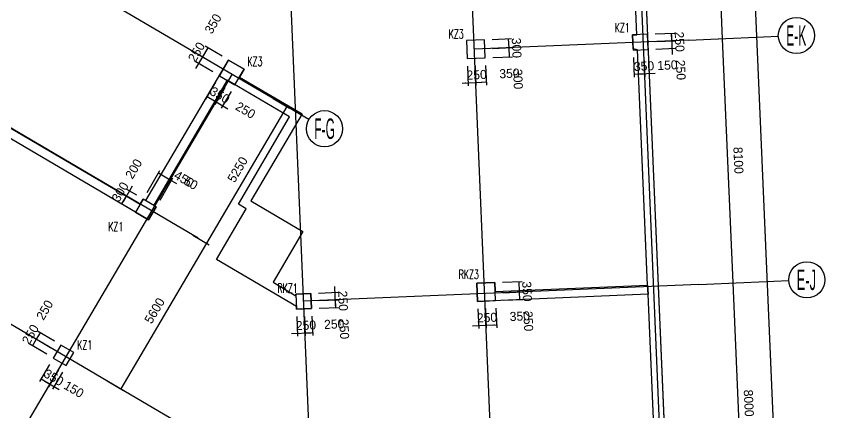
# Model space of a CAD drawing. Extents: x 387171 to 699106, y 11966 to 245688.
# Drawn here: x 639201 to 666709, y 140486 to 153597 of the extents above; entities that cross this region are included whole.
import ezdxf

# ---------------------------------------------------------------- set-up
doc = ezdxf.new("R2010")
doc.units = 0
doc.header["$LTSCALE"] = 100
doc.header["$MEASUREMENT"] = 0
for name, color, linetype in [('AXIS', 3, 'Continuous'), ('COLU', 7, 'Continuous'), ('DIM', 3, 'Continuous'), ('DOTE', 253, 'Continuous'), ('L-AXIS', 3, 'Continuous'), ('NUM', 7, 'Continuous')]:
    doc.layers.add(name, color=color, linetype=linetype)
doc.styles.add('hztxt', font='hztxt')
doc.styles.get("Standard").update_dxf_attribs({"font": 'standard'})
doc.dimstyles.get("Standard").update_dxf_attribs({"dimtxt": 300, "dimasz": 100, "dimexe": 100, "dimexo": 250, "dimgap": 100, "dimtad": 0, "dimtoh": 1, "dimdec": 0, "dimdsep": 46, "dimcen": 0.09, "dimclrt": 7, "dimadec": 0, "dimazin": 0, "dimtfac": 1, "dimtdec": 4, "dimtofl": 0, "dimtmove": 0, "dimatfit": 3, "dimfxl": 1, "dimtolj": 1, "dimtzin": 0, "dimarcsym": 0})

# ---------------------------------------------------------------- blocks, each defined once
blk = doc.blocks.new('*D4127')
at = {"layer": 'L-AXIS', "color": 0, "linetype": 'ByBlock', "lineweight": -2}
for p, q in [((660161, 188896), (662275, 188986)), ((666609, 85077), (662175, 188982)), ((664596, 84991), (666709, 85081))]:
    blk.add_line(p, q, dxfattribs=at)
for points in [[(662175, 188982), (662196, 188883), (662162, 188881)], [(666609, 85077), (666589, 85176), (666622, 85177)]]:
    blk.add_solid(points, dxfattribs=at)
at = {"layer": 'L-AXIS', "color": 7, "linetype": 'Continuous', "lineweight": -2, "insert": (664010, 137770), "char_height": 300, "width": 1121.67, "attachment_point": 5, "rotation": 272.444, "style": 'hztxt'}
blk.add_mtext('104000', dxfattribs=at)
blk = doc.blocks.new('*D278')
at = {"layer": 'L-AXIS', "color": 0, "linetype": 'ByBlock', "lineweight": -2}
for p, q in [((662046, 144736), (663024, 144778)), ((663265, 136781), (662924, 144774)), ((662387, 136743), (663365, 136785))]:
    blk.add_line(p, q, dxfattribs=at)
for points in [[(662924, 144774), (662945, 144674), (662911, 144673)], [(663265, 136781), (663244, 136880), (663277, 136882)]]:
    blk.add_solid(points, dxfattribs=at)
at = {"layer": 'L-AXIS', "color": 7, "linetype": 'Continuous', "lineweight": -2, "insert": (663444, 140792), "char_height": 300, "width": 780, "attachment_point": 5, "rotation": 272.444, "style": 'hztxt'}
blk.add_mtext('8000', dxfattribs=at)
blk = doc.blocks.new('_AXISO')
blk.add_circle((0, 0), 0.5)
blk = doc.blocks.new('*D2227')
at = {"layer": 'L-AXIS', "color": 0, "linetype": 'ByBlock', "lineweight": -2}
for p, q in [((647700, 150880), (648237, 150565)), ((648150, 150616), (645489, 146090)), ((645039, 146355), (645576, 146039))]:
    blk.add_line(p, q, dxfattribs=at)
for points in [[(648150, 150616), (648114, 150521), (648085, 150538)], [(645489, 146090), (645526, 146185), (645554, 146168)]]:
    blk.add_solid(points, dxfattribs=at)
at = {"layer": 'L-AXIS', "color": 7, "linetype": 'Continuous', "lineweight": -2, "insert": (646518, 148530), "char_height": 300, "width": 780, "attachment_point": 5, "rotation": 59.5454, "style": 'hztxt'}
blk.add_mtext('5250', dxfattribs=at)
blk = doc.blocks.new('*D470')
at = {"layer": 'L-AXIS', "color": 0, "linetype": 'ByBlock', "lineweight": -2}
for p, q in [((645039, 146355), (645576, 146039)), ((645489, 146090), (642651, 141263)), ((642201, 141527), (642737, 141212))]:
    blk.add_line(p, q, dxfattribs=at)
for points in [[(645489, 146090), (645453, 145995), (645424, 146012)], [(642651, 141263), (642687, 141357), (642716, 141340)]]:
    blk.add_solid(points, dxfattribs=at)
at = {"layer": 'L-AXIS', "color": 7, "linetype": 'Continuous', "lineweight": -2, "insert": (643769, 143854), "char_height": 300, "width": 775, "attachment_point": 5, "rotation": 59.5454, "style": 'hztxt'}
blk.add_mtext('5600', dxfattribs=at)
blk = doc.blocks.new('*D4064')
at = {"layer": 'L-AXIS', "color": 0, "linetype": 'ByBlock', "lineweight": -2}
for p, q in [((661355, 160921), (662333, 160963)), ((662578, 152866), (662233, 160959)), ((661700, 152829), (662678, 152871))]:
    blk.add_line(p, q, dxfattribs=at)
for points in [[(662233, 160959), (662254, 160860), (662221, 160858)], [(662578, 152866), (662558, 152966), (662591, 152967)]]:
    blk.add_solid(points, dxfattribs=at)
at = {"layer": 'L-AXIS', "color": 7, "linetype": 'Continuous', "lineweight": -2, "insert": (662755, 156928), "char_height": 300, "width": 775, "attachment_point": 5, "rotation": 272.444, "style": 'hztxt'}
blk.add_mtext('8100', dxfattribs=at)
blk = doc.blocks.new('*D192')
at = {"layer": 'L-AXIS', "color": 0, "linetype": 'ByBlock', "lineweight": -2}
for p, q in [((661700, 152829), (662678, 152871)), ((662924, 144774), (662578, 152866)), ((662046, 144736), (663024, 144778))]:
    blk.add_line(p, q, dxfattribs=at)
for points in [[(662578, 152866), (662599, 152767), (662566, 152766)], [(662924, 144774), (662903, 144873), (662936, 144874)]]:
    blk.add_solid(points, dxfattribs=at)
at = {"layer": 'L-AXIS', "color": 7, "linetype": 'Continuous', "lineweight": -2, "insert": (663101, 148835), "char_height": 300, "width": 775, "attachment_point": 5, "rotation": 272.444, "style": 'hztxt'}
blk.add_mtext('8100', dxfattribs=at)
blk = doc.blocks.new('*D3418')
at = {"layer": 'DIM', "color": 0, "linetype": 'ByBlock', "lineweight": -2}
for p, q in [((645529, 152563), (645352, 152261)), ((646003, 152284), (645443, 152614)), ((645826, 151982), (645266, 152312))]:
    blk.add_line(p, q, dxfattribs=at)
for points in [[(645529, 152563), (645493, 152468), (645464, 152485)], [(645352, 152261), (645388, 152356), (645417, 152339)]]:
    blk.add_solid(points, dxfattribs=at)
at = {"layer": 'DIM', "color": 7, "linetype": 'Continuous', "lineweight": -2, "insert": (645707, 153359), "char_height": 300, "width": 566.67, "attachment_point": 5, "rotation": 59.5454, "style": 'hztxt'}
blk.add_mtext('350', dxfattribs=at)
blk = doc.blocks.new('*D3662')
at = {"layer": 'DIM', "color": 0, "linetype": 'ByBlock', "lineweight": -2}
for p, q in [((645453, 152434), (645124, 151873)), ((645826, 151982), (645266, 152312)), ((645699, 151767), (645139, 152096))]:
    blk.add_line(p, q, dxfattribs=at)
for points in [[(645352, 152261), (645388, 152356), (645417, 152339)], [(645225, 152046), (645189, 151951), (645160, 151968)]]:
    blk.add_solid(points, dxfattribs=at)
at = {"layer": 'DIM', "color": 7, "linetype": 'Continuous', "lineweight": -2, "insert": (645157, 152423), "char_height": 300, "width": 566.67, "attachment_point": 5, "rotation": 59.5454, "style": 'hztxt'}
blk.add_mtext('250', dxfattribs=at)
blk = doc.blocks.new('*D1720')
at = {"layer": 'DIM', "color": 0, "linetype": 'ByBlock', "lineweight": -2}
for p, q in [((645788, 151425), (645458, 150864)), ((646090, 151247), (645760, 150687)), ((645509, 150951), (645811, 150773))]:
    blk.add_line(p, q, dxfattribs=at)
for points in [[(645509, 150951), (645604, 150914), (645587, 150885)], [(645811, 150773), (645716, 150809), (645733, 150838)]]:
    blk.add_solid(points, dxfattribs=at)
at = {"layer": 'DIM', "color": 7, "linetype": 'Continuous', "lineweight": -2, "insert": (645929, 150994), "char_height": 300, "width": 566.67, "attachment_point": 5, "rotation": 329.5454, "style": 'hztxt'}
blk.add_mtext('350', dxfattribs=at)
blk = doc.blocks.new('*D2254')
at = {"layer": 'DIM', "color": 0, "linetype": 'ByBlock', "lineweight": -2}
for p, q in [((646090, 151247), (645760, 150687)), ((646305, 151121), (645976, 150560)), ((645638, 150874), (646199, 150545))]:
    blk.add_line(p, q, dxfattribs=at)
for points in [[(645811, 150773), (645716, 150809), (645733, 150838)], [(646026, 150646), (646121, 150610), (646104, 150581)]]:
    blk.add_solid(points, dxfattribs=at)
at = {"layer": 'DIM', "color": 7, "linetype": 'Continuous', "lineweight": -2, "insert": (646779, 150494), "char_height": 300, "width": 566.67, "attachment_point": 5, "rotation": 329.5454, "style": 'hztxt'}
blk.add_mtext('250', dxfattribs=at)
blk = doc.blocks.new('*D106')
at = {"layer": 'DIM', "color": 0, "linetype": 'ByBlock', "lineweight": -2}
for p, q in [((643521, 147770), (643945, 148504)), ((643895, 148418), (644284, 148193)), ((643908, 147541), (644334, 148279))]:
    blk.add_line(p, q, dxfattribs=at)
for points in [[(643895, 148418), (643990, 148382), (643973, 148353)], [(644284, 148193), (644189, 148228), (644206, 148257)]]:
    blk.add_solid(points, dxfattribs=at)
at = {"layer": 'DIM', "color": 7, "linetype": 'Continuous', "lineweight": -2, "insert": (644746, 148215), "char_height": 300, "width": 576.67, "attachment_point": 5, "rotation": 330, "style": 'hztxt'}
blk.add_mtext('450', dxfattribs=at)
blk = doc.blocks.new('*D354')
at = {"layer": 'DIM', "color": 0, "linetype": 'ByBlock', "lineweight": -2}
for p, q in [((643908, 147541), (644333, 148277)), ((644110, 148291), (644500, 148066)), ((643952, 147516), (644377, 148252))]:
    blk.add_line(p, q, dxfattribs=at)
for points in [[(644283, 148191), (644188, 148226), (644205, 148255)], [(644327, 148166), (644422, 148130), (644405, 148101)]]:
    blk.add_solid(points, dxfattribs=at)
at = {"layer": 'DIM', "color": 7, "linetype": 'Continuous', "lineweight": -2, "insert": (644971, 148080), "char_height": 300, "width": 353.33, "attachment_point": 5, "rotation": 330, "style": 'hztxt'}
blk.add_mtext('50', dxfattribs=at)
blk = doc.blocks.new('*D910')
at = {"layer": 'DIM', "color": 0, "linetype": 'ByBlock', "lineweight": -2}
for p, q in [((648479, 143657), (648507, 143007)), ((648729, 143667), (648757, 143018)), ((648303, 143099), (648952, 143126))]:
    blk.add_line(p, q, dxfattribs=at)
for points in [[(648503, 143107), (648404, 143086), (648402, 143120)], [(648753, 143118), (648852, 143139), (648853, 143106)]]:
    blk.add_solid(points, dxfattribs=at)
at = {"layer": 'DIM', "color": 7, "linetype": 'Continuous', "lineweight": -2, "insert": (648782, 143369), "char_height": 300, "width": 566.67, "attachment_point": 5, "rotation": 2.444, "style": 'hztxt'}
blk.add_mtext('250', dxfattribs=at)
blk = doc.blocks.new('*D848')
at = {"layer": 'DIM', "color": 0, "linetype": 'ByBlock', "lineweight": -2}
for p, q in [((648729, 143667), (648757, 143018)), ((648979, 143678), (649007, 143029)), ((648753, 143118), (649002, 143129))]:
    blk.add_line(p, q, dxfattribs=at)
for points in [[(648753, 143118), (648852, 143139), (648853, 143106)], [(649002, 143129), (648903, 143108), (648902, 143141)]]:
    blk.add_solid(points, dxfattribs=at)
at = {"layer": 'DIM', "color": 7, "linetype": 'Continuous', "lineweight": -2, "insert": (649717, 143409), "char_height": 300, "width": 566.67, "attachment_point": 5, "rotation": 2.444, "style": 'hztxt'}
blk.add_mtext('250', dxfattribs=at)
blk = doc.blocks.new('*D1112')
at = {"layer": 'DIM', "color": 0, "linetype": 'ByBlock', "lineweight": -2}
for p, q in [((649207, 144188), (649857, 144216)), ((649768, 143962), (649757, 144212)), ((649218, 143938), (649867, 143966))]:
    blk.add_line(p, q, dxfattribs=at)
for points in [[(649757, 144212), (649778, 144113), (649745, 144111)], [(649768, 143962), (649747, 144061), (649780, 144063)]]:
    blk.add_solid(points, dxfattribs=at)
at = {"layer": 'DIM', "color": 7, "linetype": 'Continuous', "lineweight": -2, "insert": (650048, 143247), "char_height": 300, "width": 566.67, "attachment_point": 5, "rotation": 272.444, "style": 'hztxt'}
blk.add_mtext('250', dxfattribs=at)
blk = doc.blocks.new('*D3514')
at = {"layer": 'DIM', "color": 0, "linetype": 'ByBlock', "lineweight": -2}
for p, q in [((649197, 144438), (649846, 144466)), ((649765, 144012), (649738, 144661)), ((649207, 144188), (649857, 144216))]:
    blk.add_line(p, q, dxfattribs=at)
for points in [[(649746, 144461), (649725, 144561), (649759, 144562)], [(649757, 144212), (649778, 144113), (649745, 144111)]]:
    blk.add_solid(points, dxfattribs=at)
at = {"layer": 'DIM', "color": 7, "linetype": 'Continuous', "lineweight": -2, "insert": (650008, 144182), "char_height": 300, "width": 566.67, "attachment_point": 5, "rotation": 272.444, "style": 'hztxt'}
blk.add_mtext('250', dxfattribs=at)
blk = doc.blocks.new('*D1522')
at = {"layer": 'DIM', "color": 0, "linetype": 'ByBlock', "lineweight": -2}
for p, q in [((639979, 143124), (639852, 142908)), ((640453, 142845), (639893, 143174)), ((640326, 142629), (639766, 142959))]:
    blk.add_line(p, q, dxfattribs=at)
for points in [[(639979, 143124), (639943, 143029), (639914, 143046)], [(639852, 142908), (639889, 143003), (639917, 142986)]]:
    blk.add_solid(points, dxfattribs=at)
at = {"layer": 'DIM', "color": 7, "linetype": 'Continuous', "lineweight": -2, "insert": (640132, 143877), "char_height": 300, "width": 566.67, "attachment_point": 5, "rotation": 59.5454, "style": 'hztxt'}
blk.add_mtext('250', dxfattribs=at)
blk = doc.blocks.new('*D1797')
at = {"layer": 'DIM', "color": 0, "linetype": 'ByBlock', "lineweight": -2}
for p, q in [((639852, 142908), (639726, 142693)), ((640326, 142629), (639766, 142959)), ((640200, 142414), (639639, 142743))]:
    blk.add_line(p, q, dxfattribs=at)
for points in [[(639726, 142693), (639762, 142787), (639791, 142770)], [(639852, 142908), (639816, 142813), (639787, 142830)]]:
    blk.add_solid(points, dxfattribs=at)
at = {"layer": 'DIM', "color": 7, "linetype": 'Continuous', "lineweight": -2, "insert": (639657, 143070), "char_height": 300, "width": 566.67, "attachment_point": 5, "rotation": 59.5454, "style": 'hztxt'}
blk.add_mtext('250', dxfattribs=at)
blk = doc.blocks.new('*D2020')
at = {"layer": 'DIM', "color": 0, "linetype": 'ByBlock', "lineweight": -2}
for p, q in [((640289, 142072), (639959, 141511)), ((640590, 141894), (640261, 141334)), ((640010, 141597), (640311, 141420))]:
    blk.add_line(p, q, dxfattribs=at)
for points in [[(640010, 141597), (640104, 141561), (640088, 141532)], [(640311, 141420), (640217, 141456), (640234, 141485)]]:
    blk.add_solid(points, dxfattribs=at)
at = {"layer": 'DIM', "color": 7, "linetype": 'Continuous', "lineweight": -2, "insert": (640430, 141641), "char_height": 300, "width": 566.67, "attachment_point": 5, "rotation": 329.5454, "style": 'hztxt'}
blk.add_mtext('350', dxfattribs=at)
blk = doc.blocks.new('*D288')
at = {"layer": 'DIM', "color": 0, "linetype": 'ByBlock', "lineweight": -2}
for p, q in [((640590, 141894), (640261, 141334)), ((640720, 141818), (640390, 141258)), ((640139, 141521), (640613, 141243))]:
    blk.add_line(p, q, dxfattribs=at)
for points in [[(640311, 141420), (640217, 141456), (640234, 141485)], [(640441, 141344), (640535, 141308), (640519, 141279)]]:
    blk.add_solid(points, dxfattribs=at)
at = {"layer": 'DIM', "color": 7, "linetype": 'Continuous', "lineweight": -2, "insert": (641098, 141248), "char_height": 300, "width": 476.67, "attachment_point": 5, "rotation": 329.5454, "style": 'hztxt'}
blk.add_mtext('150', dxfattribs=at)
blk = doc.blocks.new('*D2269')
at = {"layer": 'DIM', "color": 0, "linetype": 'ByBlock', "lineweight": -2}
for p, q in [((659624, 152240), (659651, 151590)), ((659973, 152255), (660001, 151605)), ((659647, 151690), (659997, 151705))]:
    blk.add_line(p, q, dxfattribs=at)
for points in [[(659647, 151690), (659746, 151711), (659748, 151678)], [(659997, 151705), (659897, 151684), (659896, 151718)]]:
    blk.add_solid(points, dxfattribs=at)
at = {"layer": 'DIM', "color": 7, "linetype": 'Continuous', "lineweight": -2, "insert": (659976, 151955), "char_height": 300, "width": 566.67, "attachment_point": 5, "rotation": 2.444, "style": 'hztxt'}
blk.add_mtext('350', dxfattribs=at)
blk = doc.blocks.new('*D2464')
at = {"layer": 'DIM', "color": 0, "linetype": 'ByBlock', "lineweight": -2}
for p, q in [((659973, 152255), (660001, 151605)), ((660123, 152261), (660151, 151612)), ((659797, 151697), (660346, 151720))]:
    blk.add_line(p, q, dxfattribs=at)
for points in [[(659997, 151705), (659897, 151684), (659896, 151718)], [(660147, 151712), (660246, 151732), (660247, 151699)]]:
    blk.add_solid(points, dxfattribs=at)
at = {"layer": 'DIM', "color": 7, "linetype": 'Continuous', "lineweight": -2, "insert": (660751, 151988), "char_height": 300, "width": 476.67, "attachment_point": 5, "rotation": 2.444, "style": 'hztxt'}
blk.add_mtext('150', dxfattribs=at)
blk = doc.blocks.new('*D2978')
at = {"layer": 'DIM', "color": 0, "linetype": 'ByBlock', "lineweight": -2}
for p, q in [((660920, 152345), (660892, 152995)), ((660352, 152771), (661001, 152799)), ((660362, 152522), (661012, 152549))]:
    blk.add_line(p, q, dxfattribs=at)
for points in [[(660901, 152795), (660880, 152894), (660913, 152895)], [(660912, 152545), (660933, 152446), (660899, 152444)]]:
    blk.add_solid(points, dxfattribs=at)
at = {"layer": 'DIM', "color": 7, "linetype": 'Continuous', "lineweight": -2, "insert": (661192, 151830), "char_height": 300, "width": 566.67, "attachment_point": 5, "rotation": 272.444, "style": 'hztxt'}
blk.add_mtext('250', dxfattribs=at)
blk = doc.blocks.new('*D955')
at = {"layer": 'DIM', "color": 0, "linetype": 'ByBlock', "lineweight": -2}
for p, q in [((660341, 153021), (660990, 153049)), ((660901, 152795), (660890, 153045)), ((660352, 152771), (661001, 152799))]:
    blk.add_line(p, q, dxfattribs=at)
for points in [[(660890, 153045), (660911, 152945), (660878, 152944)], [(660901, 152795), (660880, 152894), (660913, 152895)]]:
    blk.add_solid(points, dxfattribs=at)
at = {"layer": 'DIM', "color": 7, "linetype": 'Continuous', "lineweight": -2, "insert": (661153, 152765), "char_height": 300, "width": 566.67, "attachment_point": 5, "rotation": 272.444, "style": 'hztxt'}
blk.add_mtext('250', dxfattribs=at)
blk = doc.blocks.new('*D1234')
at = {"layer": 'DIM', "color": 0, "linetype": 'ByBlock', "lineweight": -2}
for p, q in [((654131, 151955), (654158, 151306)), ((654380, 151966), (654408, 151317)), ((653954, 151397), (654604, 151425))]:
    blk.add_line(p, q, dxfattribs=at)
for points in [[(654154, 151406), (654055, 151385), (654053, 151418)], [(654404, 151416), (654503, 151437), (654505, 151404)]]:
    blk.add_solid(points, dxfattribs=at)
at = {"layer": 'DIM', "color": 7, "linetype": 'Continuous', "lineweight": -2, "insert": (654433, 151668), "char_height": 300, "width": 566.67, "attachment_point": 5, "rotation": 2.444, "style": 'hztxt'}
blk.add_mtext('250', dxfattribs=at)
blk = doc.blocks.new('*D1168')
at = {"layer": 'DIM', "color": 0, "linetype": 'ByBlock', "lineweight": -2}
for p, q in [((654380, 151966), (654408, 151317)), ((654730, 151981), (654758, 151331)), ((654404, 151416), (654754, 151431))]:
    blk.add_line(p, q, dxfattribs=at)
for points in [[(654404, 151416), (654503, 151437), (654505, 151404)], [(654754, 151431), (654654, 151410), (654653, 151444)]]:
    blk.add_solid(points, dxfattribs=at)
at = {"layer": 'DIM', "color": 7, "linetype": 'Continuous', "lineweight": -2, "insert": (655519, 151714), "char_height": 300, "width": 566.67, "attachment_point": 5, "rotation": 2.444, "style": 'hztxt'}
blk.add_mtext('350', dxfattribs=at)
blk = doc.blocks.new('*D1419')
at = {"layer": 'DIM', "color": 0, "linetype": 'ByBlock', "lineweight": -2}
for p, q in [((654956, 152541), (655606, 152569)), ((655519, 152265), (655506, 152564)), ((654969, 152241), (655619, 152269))]:
    blk.add_line(p, q, dxfattribs=at)
for points in [[(655506, 152564), (655527, 152465), (655494, 152464)], [(655519, 152265), (655498, 152364), (655531, 152365)]]:
    blk.add_solid(points, dxfattribs=at)
at = {"layer": 'DIM', "color": 7, "linetype": 'Continuous', "lineweight": -2, "insert": (655801, 151525), "char_height": 300, "width": 566.67, "attachment_point": 5, "rotation": 272.444, "style": 'hztxt'}
blk.add_mtext('300', dxfattribs=at)
blk = doc.blocks.new('*D1647')
at = {"layer": 'DIM', "color": 0, "linetype": 'ByBlock', "lineweight": -2}
for p, q in [((654944, 152841), (655593, 152868)), ((655506, 152564), (655493, 152864)), ((654956, 152541), (655606, 152569))]:
    blk.add_line(p, q, dxfattribs=at)
for points in [[(655493, 152864), (655514, 152765), (655481, 152764)], [(655506, 152564), (655485, 152664), (655518, 152665)]]:
    blk.add_solid(points, dxfattribs=at)
at = {"layer": 'DIM', "color": 7, "linetype": 'Continuous', "lineweight": -2, "insert": (655756, 152560), "char_height": 300, "width": 566.67, "attachment_point": 5, "rotation": 272.444, "style": 'hztxt'}
blk.add_mtext('300', dxfattribs=at)
blk = doc.blocks.new('*D4301')
at = {"layer": 'DIM', "color": 0, "linetype": 'ByBlock', "lineweight": -2}
for p, q in [((654474, 143913), (654502, 143263)), ((654724, 143923), (654751, 143274)), ((654298, 143355), (654947, 143382))]:
    blk.add_line(p, q, dxfattribs=at)
for points in [[(654497, 143363), (654398, 143342), (654397, 143375)], [(654747, 143374), (654846, 143395), (654848, 143361)]]:
    blk.add_solid(points, dxfattribs=at)
at = {"layer": 'DIM', "color": 7, "linetype": 'Continuous', "lineweight": -2, "insert": (654777, 143625), "char_height": 300, "width": 566.67, "attachment_point": 5, "rotation": 2.444, "style": 'hztxt'}
blk.add_mtext('250', dxfattribs=at)
blk = doc.blocks.new('*D131')
at = {"layer": 'DIM', "color": 0, "linetype": 'ByBlock', "lineweight": -2}
for p, q in [((654724, 143923), (654751, 143274)), ((655073, 143938), (655101, 143289)), ((654747, 143374), (655097, 143389))]:
    blk.add_line(p, q, dxfattribs=at)
for points in [[(654747, 143374), (654846, 143395), (654848, 143361)], [(655097, 143389), (654998, 143368), (654996, 143401)]]:
    blk.add_solid(points, dxfattribs=at)
at = {"layer": 'DIM', "color": 7, "linetype": 'Continuous', "lineweight": -2, "insert": (655862, 143672), "char_height": 300, "width": 566.67, "attachment_point": 5, "rotation": 2.444, "style": 'hztxt'}
blk.add_mtext('350', dxfattribs=at)
blk = doc.blocks.new('*D394')
at = {"layer": 'DIM', "color": 0, "linetype": 'ByBlock', "lineweight": -2}
for p, q in [((655302, 144448), (655951, 144476)), ((655862, 144222), (655851, 144472)), ((655313, 144199), (655962, 144226))]:
    blk.add_line(p, q, dxfattribs=at)
for points in [[(655851, 144472), (655872, 144373), (655839, 144371)], [(655862, 144222), (655841, 144321), (655874, 144323)]]:
    blk.add_solid(points, dxfattribs=at)
at = {"layer": 'DIM', "color": 7, "linetype": 'Continuous', "lineweight": -2, "insert": (656143, 143507), "char_height": 300, "width": 566.67, "attachment_point": 5, "rotation": 272.444, "style": 'hztxt'}
blk.add_mtext('250', dxfattribs=at)
blk = doc.blocks.new('*D329')
at = {"layer": 'DIM', "color": 0, "linetype": 'ByBlock', "lineweight": -2}
for p, q in [((655287, 144798), (655936, 144826)), ((655851, 144472), (655836, 144822)), ((655302, 144448), (655951, 144476))]:
    blk.add_line(p, q, dxfattribs=at)
for points in [[(655836, 144822), (655857, 144722), (655824, 144721)], [(655851, 144472), (655830, 144571), (655864, 144572)]]:
    blk.add_solid(points, dxfattribs=at)
at = {"layer": 'DIM', "color": 7, "linetype": 'Continuous', "lineweight": -2, "insert": (656101, 144492), "char_height": 300, "width": 566.67, "attachment_point": 5, "rotation": 272.444, "style": 'hztxt'}
blk.add_mtext('350', dxfattribs=at)
blk = doc.blocks.new('*D3128')
at = {"layer": 'DIM', "color": 0, "linetype": 'ByBlock', "lineweight": -2}
for p, q in [((642736, 147477), (643040, 147994)), ((643180, 147680), (642853, 147872)), ((643079, 147507), (642751, 147700))]:
    blk.add_line(p, q, dxfattribs=at)
for points in [[(642939, 147822), (642975, 147916), (643004, 147899)], [(642838, 147649), (642801, 147554), (642773, 147571)]]:
    blk.add_solid(points, dxfattribs=at)
at = {"layer": 'DIM', "color": 7, "linetype": 'Continuous', "lineweight": -2, "insert": (643079, 148553), "char_height": 300, "width": 566.67, "attachment_point": 5, "rotation": 59.5454, "style": 'hztxt'}
blk.add_mtext('200', dxfattribs=at)
blk = doc.blocks.new('*D1180')
at = {"layer": 'DIM', "color": 0, "linetype": 'ByBlock', "lineweight": -2}
for p, q in [((642686, 147390), (642838, 147649)), ((643079, 147507), (642751, 147700)), ((642927, 147249), (642599, 147441))]:
    blk.add_line(p, q, dxfattribs=at)
for points in [[(642686, 147390), (642722, 147485), (642751, 147468)], [(642838, 147649), (642801, 147554), (642773, 147571)]]:
    blk.add_solid(points, dxfattribs=at)
at = {"layer": 'DIM', "color": 7, "linetype": 'Continuous', "lineweight": -2, "insert": (642630, 147789), "char_height": 300, "width": 566.67, "attachment_point": 5, "rotation": 59.5454, "style": 'hztxt'}
blk.add_mtext('300', dxfattribs=at)

msp = doc.modelspace()

# ---------------------------------------------------------------- linework, layer by layer
at = {"color": 6, "lineweight": 30}
msp.add_lwpolyline([(476181.3, 232428.8), (494258.1, 233154.4), (494258.1, 231537.9), (540808.1, 231537.9), (540808.1, 232387.9), (590208.1, 232387.9), (590208.1, 232187.9), (593108.1, 232187.9), (593108.1, 230737.9), (608058.1, 230737.9), (608058.1, 231687.9), (648158.1, 231687.9), (648158.1, 230737.9), (657058.1, 230737.9), (657158.1, 196187.9), (658248.2, 196187.9), (663075.9, 83077.9), (659946, 47787.8), (654318.1, 48286.9), (653832.2, 42808.4), (496133.5, 56794.9), (482757.4, 68610.1), (476181.3, 232428.8)], dxfattribs=at)
at = {"color": 3, "lineweight": 30}
for points in [[(658350.6, 193787.9), (661285.3, 125041.9), (660935.2, 125026.9), (660794.7, 128317.9), (660644.8, 128311.5), (660623.5, 128811.1), (660773.4, 128817.5), (660449.3, 136410.6), (660299.4, 136404.2), (660278.1, 136903.7), (660428, 136910.1), (660108.1, 144403.3), (660095.3, 144703)], [(660095.3, 144703), (660095.3, 144703), (659762.7, 152495.9), (659611.3, 152525.4), (659591.5, 152989.1), (659741.4, 152995.5), (659417.3, 160588.6)], [(636915.1, 151131.4), (643294.1, 147380.7), (643395.5, 147553.1), (643481.7, 147502.4), (646218.7, 152157.4), (646736, 151853.2), (646583.9, 151594.6), (648652.8, 150378.2), (646954.8, 147490.4), (648678.9, 146476.7), (647690.5, 144795.7), (648449.8, 144349.2), (648447.4, 144406.1), (648947, 144427.4), (648968.3, 143927.8), (648468.7, 143906.5), (648465.1, 143992.3), (645814.4, 145550.8), (646802.8, 147231.8), (646544.1, 147383.8), (648242.1, 150271.6), (646173.2, 151488.1), (643740.3, 147350.3), (643826.5, 147299.7), (643573.1, 146868.6), (633789.1, 152621.4)], [(660095.3, 144703), (660108.1, 144403.3), (654463.3, 144162.4), (654437.7, 144761.8), (655037.1, 144787.4), (655049.9, 144487.7), (660095.3, 144703), (660108.1, 144403.3)]]:
    msp.add_lwpolyline(points, dxfattribs=at)
at = {"layer": 'COLU'}
for points in [[(659612.9, 152489.5), (660112.4, 152510.8), (660091.1, 153010.4), (659591.5, 152989.1)], [(654120, 152205), (654719.5, 152230.6), (654693.9, 152830.1), (654094.4, 152804.5)], [(645914.6, 151640.1), (646431.8, 151336), (646736, 151853.2), (646218.7, 152157.4)], [(643142.1, 147122.1), (643573.1, 146868.6), (643826.5, 147299.7), (643395.5, 147553.1)], [(654463.3, 144162.4), (655062.7, 144187.9), (655037.1, 144787.4), (654437.7, 144761.8)], [(648468.7, 143906.5), (648968.3, 143927.8), (648947, 144427.4), (648447.4, 144406.1)], [(640415.2, 142287.1), (640846.3, 142033.7), (641099.7, 142464.7), (640668.7, 142718.1)]]:
    msp.add_lwpolyline(points, close=True, dxfattribs=at)
at = {"layer": 'DOTE'}
for p, q in [((662925.6, 83081.3), (658102.3, 196087.9)), ((657302.9, 83495.4), (652697.2, 191403.4)), ((651237.4, 84902.3), (646702.6, 191147.6)), ((645210.3, 146254), (583882.9, 182313.2)), ((650020.1, 136929.7), (605931.4, 162852.9)), ((647484.8, 151006.9), (634188.4, 158824.9)), ((661450.5, 152818.2), (654357, 152515.4)), ((628983.2, 122153.7), (646343.1, 151678.2)), ((661795.9, 144725.6), (648707.8, 144166.9))]:
    msp.add_line(p, q, dxfattribs=at)
at = {"layer": 'L-AXIS'}
for p, q in [((661450.5, 152818.2), (664423.2, 152945.1)), ((648878, 150187.8), (647484.8, 151006.9)), ((661795.9, 144725.6), (664768.6, 144852.4))]:
    msp.add_line(p, q, dxfattribs=at)

# ---------------------------------------------------------------- block references
at = {"layer": 'AXIS'}
ref = msp.add_blockref('_AXISO', (649395.2, 149883.6), dxfattribs=dict(at, xscale=1199.999999999997, yscale=1200, rotation=359.999645787379))
ref.add_attrib('A', 'F-G', (649055.8, 149544.2), dxfattribs={"height": 678.82, "style": 'hztxt', "width": 0.440678})
at = {"layer": 'L-AXIS'}
ref = msp.add_blockref('_AXISO', (665022.7, 152970.7), dxfattribs=dict(at, xscale=1199.999999999997, yscale=1200, rotation=359.999645787379))
ref.add_attrib('A', 'E-K', (664683.3, 152631.2), dxfattribs={"height": 678.82, "style": 'hztxt', "width": 0.440678})
ref = msp.add_blockref('_AXISO', (665368.1, 144878), dxfattribs=dict(at, xscale=1199.999999999997, yscale=1200, rotation=359.999645787379))
ref.add_attrib('A', 'E-J', (665028.7, 144538.6), dxfattribs={"height": 678.82, "style": 'hztxt', "width": 0.472727})

# ---------------------------------------------------------------- texts
at = {"layer": 'NUM', "color": 200, "width": 0.7}
for s, p in [('KZ1', (659004.3, 153077.2)), ('KZ3', (653505, 152873.5)), ('KZ3', (646842, 151959.3)), ('KZ1', (642235.2, 146484.6)), ('KZ1', (641205.7, 142570.8))]:
    msp.add_text(s, height=300, dxfattribs=at).set_placement(p)
at = {"layer": 'NUM', "color": 150, "width": 0.7}
for s, p in [('RKZ3', (653837.3, 144905.3)), ('RKZ1', (647835.9, 144450.8))]:
    msp.add_text(s, height=300, dxfattribs=at).set_placement(p)

# ---------------------------------------------------------------- dimensions: what is measured, and where the dimension line sits
at = {"layer": 'DIM', "color": 200}
for p1, p2, distance, picture, middle in [((646218.7, 152157.4), (646041.3, 151855.6), -800, '*D3418', (645424.1, 152877.5)), ((660101.8, 152760.6), (660091.1, 153010.4), -800, '*D955', (661130.8, 153273)), ((654706.7, 152530.4), (654693.9, 152830.1), -800, '*D1647', (655733.6, 153092.7)), ((660112.4, 152510.8), (660101.8, 152760.6), -800, '*D2978', (661170.8, 152337.7)), ((646041.3, 151855.6), (645914.6, 151640.1), -800, '*D3662', (644899, 151984.4)), ((654719.5, 152230.6), (654706.7, 152530.4), -800, '*D1419', (655777.8, 152057.5)), ((659612.9, 152489.5), (659962.6, 152504.5), -800, '*D2269', (659418.4, 151930.7)), ((659962.6, 152504.5), (660112.4, 152510.8), -800, '*D2464', (660337.6, 151970)), ((654120, 152205), (654369.8, 152215.7), -800, '*D1234', (653925.6, 151646.2)), ((654369.8, 152215.7), (654719.5, 152230.6), -800, '*D1168', (654960.8, 151690.4)), ((645914.6, 151640.1), (646216.3, 151462.7), -800, '*D1720', (645447.9, 151276.6)), ((646216.3, 151462.7), (646431.8, 151336), -800, '*D2254', (646341.1, 150751.4)), ((643294.1, 147380.7), (643395.5, 147553.1), 529.6, '*D3128', (642834, 148136.2)), ((643142.1, 147122.1), (643294.1, 147380.7), 529.6, '*D1180', (642359.5, 147329.2)), ((655052.1, 144437.7), (655037.1, 144787.4), -800, '*D329', (656076.9, 145050.1)), ((648957.6, 144177.6), (648947, 144427.4), -800, '*D3514', (649986.7, 144690)), ((655062.7, 144187.9), (655052.1, 144437.7), -800, '*D394', (656121.1, 144014.8)), ((640668.7, 142718.1), (640542, 142502.6), -800, '*D1522', (639874.1, 143438.3)), ((648968.3, 143927.8), (648957.6, 144177.6), -800, '*D1112', (650026.6, 143754.7)), ((654463.3, 144162.4), (654713.1, 144173), -800, '*D4301', (654268.9, 143603.6)), ((654713.1, 144173), (655062.7, 144187.9), -800, '*D131', (655304.1, 143647.7)), ((648468.7, 143906.5), (648718.5, 143917.2), -800, '*D910', (648274.3, 143347.7)), ((648718.5, 143917.2), (648968.3, 143927.8), -800, '*D848', (649209.6, 143387.6)), ((640542, 142502.6), (640415.2, 142287.1), -800, '*D1797', (639399.6, 142631.3)), ((640415.2, 142287.1), (640716.9, 142109.7), -800, '*D2020', (639948.5, 141923.5)), ((640716.9, 142109.7), (640846.3, 142033.7), -800, '*D288', (640741.5, 141457.2))]:
    dim = msp.add_aligned_dim(p1=p1, p2=p2, distance=distance, dimstyle='Standard', dxfattribs=at)
    dim.commit()
    dim.dimension.update_dxf_attribs({"geometry": picture, "text_midpoint": middle})
for base, p1, p2, picture, middle in [((644284.3, 148192.5), (643395.5, 147553.1), (643783.4, 147325), '*D106', (644214.5, 148521.5)), ((644326.6, 148165.8), (643783.4, 147325), (643826.5, 147299.7), '*D354', (644710.1, 148230.7))]:
    dim = msp.add_linear_dim(base=base, p1=p1, p2=p2, angle=330, dimstyle='Standard', dxfattribs=at)
    dim.commit()
    dim.dimension.update_dxf_attribs({"geometry": picture, "text_midpoint": middle})
at = {"layer": 'L-AXIS'}
for base, p1, p2, angle, picture, middle in [((662174.6, 188982), (664346, 84980), (659911.1, 188885.4), 92.44399, '*D4127', (664010.1, 137769.9)), ((662233, 160959), (661450.5, 152818.2), (661105.1, 160910.8), 92.44399, '*D4064', (662755.4, 156927.6)), ((662578.4, 152866.3), (661795.9, 144725.6), (661450.5, 152818.2), 92.44399, '*D192', (663100.8, 148834.9)), ((645489.4, 146089.9), (647484.8, 151006.9), (644823.8, 146481.3), 59.54537, '*D2227', (646518.2, 148530.1)), ((642651, 141262.5), (644823.8, 146481.3), (641985.4, 141653.9), 59.54537, '*D470', (643768.5, 143853.6)), ((662923.8, 144773.7), (662137.1, 136732.8), (661795.9, 144725.6), 92.44399, '*D278', (663444.1, 140792.3))]:
    dim = msp.add_linear_dim(base=base, p1=p1, p2=p2, angle=angle, dimstyle='Standard', dxfattribs=at)
    dim.commit()
    dim.dimension.update_dxf_attribs({"geometry": picture, "text_midpoint": middle})

doc.saveas('drawing.dxf')
